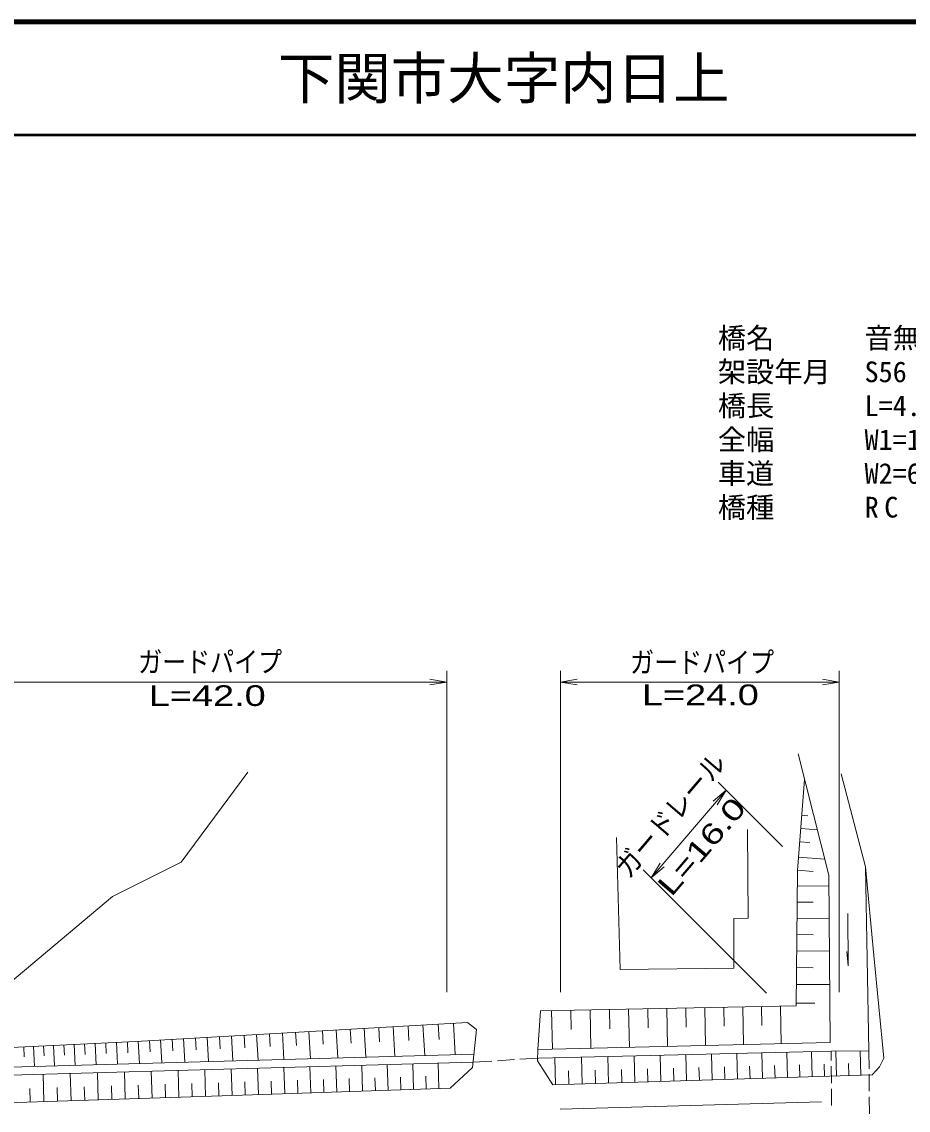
# Model space of a CAD drawing. Units: millimetres, scale not verified. Extents: x 40000 to 680000, y 20000 to 380000.
# Drawn here: x 382324 to 460871, y 283612 to 380000 of the extents above; entities that cross this region are included whole.
import ezdxf
from ezdxf.enums import TextEntityAlignment as Align

# ---------------------------------------------------------------- set-up
doc = ezdxf.new("R2010")
doc.units = ezdxf.units.MM
doc.header["$LTSCALE"] = 1000
for name, color, linetype, lineweight in [('M-STR-HTXT', 7, 'Continuous', 13), ('M-STR-STR1', 1, 'Continuous', 13), ('M-TTL', 2, 'Continuous', 140), ('M-TTL-LINE', 7, 'Continuous', 50), ('M-WORK', 1, 'Continuous', 13)]:
    doc.layers.add(name, color=color, linetype=linetype, lineweight=lineweight)
doc.layers.add('M-TTL-TXT', color=7, linetype='Continuous')
doc.styles.add('ＭＳ ゴシック', font='')
doc.styles.add('ＭＳ Ｐゴシック', font='')
doc.styles.get('ＭＳ ゴシック').set_extended_font_data('MS Gothic')
doc.styles.get('ＭＳ Ｐゴシック').set_extended_font_data('MS PGothic')

# ---------------------------------------------------------------- blocks, each defined once
blk = doc.blocks.new('open_arrow')
at = {"color": 0, "linetype": 'Continuous', "lineweight": -2}
blk.add_lwpolyline([(7.5, 1.25), (0, 0), (7.5, -1.25)], dxfattribs=at)

msp = doc.modelspace()

# ---------------------------------------------------------------- linework, layer by layer
at = {"layer": 'M-STR-HTXT'}
for p, q in [((419990, 294058), (419990, 322533)), ((430047, 294058), (430047, 322533)), ((454763, 294058), (454763, 322533)), ((377237, 321533), (419990, 321533)), ((430047, 321533), (454763, 321533)), ((449734, 306952), (444030, 312655)), ((438095, 304182), (444737, 311948)), ((448306, 293971), (437388, 304889))]:
    msp.add_line(p, q, dxfattribs=at)
at = {"layer": 'M-STR-STR1'}
for p, q in [((454036, 288844), (457388, 288876)), ((454042, 288017), (454036, 288844)), ((457401, 287292), (457388, 288876)), ((454059, 286017), (454047, 287517)), ((457418, 285293), (457405, 286792)), ((454076, 284017), (454063, 285517)), ((457434, 283293), (457422, 284793))]:
    msp.add_line(p, q, dxfattribs=at)
at = {"layer": 'M-TTL'}
msp.add_line((680000, 380000), (40000, 380000), dxfattribs=at)
at = {"layer": 'M-TTL-LINE'}
msp.add_line((40000, 370000), (680000, 370000), dxfattribs=at)
at = {"layer": 'M-WORK'}
for p, q in [((451438, 309732), (451978, 309688)), ((451343, 308548), (452822, 308429)), ((451250, 307391), (452148, 307320)), ((451142, 306031), (453475, 305844)), ((451049, 304875), (452447, 304763)), ((457388, 288876), (457096, 305158)), ((451034, 303472), (453839, 303448)), ((451022, 302045), (452449, 302033)), ((451009, 300618), (453863, 300594)), ((450997, 299166), (452449, 299154)), ((450984, 297714), (453888, 297689)), ((450972, 296237), (452449, 296224)), ((450959, 294760), (453914, 294734)), ((450945, 293100), (452605, 293085)), ((429273, 292433), (429338, 289014)), ((430983, 292465), (431015, 290756)), ((432693, 292498), (432757, 289095)), ((434394, 292530), (434426, 290829)), ((436095, 292562), (436159, 289177)), ((437788, 292594), (437820, 290901)), ((439481, 292626), (439545, 289257)), ((441165, 292658), (441197, 290974)), ((442850, 292690), (442913, 289338)), ((444526, 292722), (444558, 291046)), ((446202, 292754), (446266, 289418)), ((447870, 292785), (447902, 291117)), ((449538, 292817), (449601, 289497)), ((416551, 291093), (416627, 289775)), ((417869, 291169), (418024, 288456)), ((419225, 291247), (419303, 289890)), ((420581, 291324), (420741, 288533)), ((399835, 290135), (399897, 289057)), ((400913, 290197), (401041, 287978)), ((402023, 290261), (402086, 289151)), ((403132, 290324), (403263, 288041)), ((404274, 290390), (404339, 289248)), ((405415, 290455), (405550, 288105)), ((406590, 290523), (406658, 289348)), ((407765, 290590), (407904, 288172)), ((408974, 290659), (409044, 289450)), ((410183, 290728), (410326, 288240)), ((411428, 290800), (411499, 289555)), ((412672, 290871), (412819, 288310)), ((413953, 290944), (414026, 289664)), ((415233, 291018), (415384, 288382)), ((382496, 289220), (382539, 288349)), ((383367, 289263), (383455, 287484)), ((384256, 289307), (384300, 288417)), ((385146, 289351), (385236, 287534)), ((386054, 289396), (386099, 288487)), ((386963, 289441), (387054, 287585)), ((387890, 289486), (387936, 288559)), ((388818, 289532), (388912, 287637)), ((389766, 289579), (389813, 288632)), ((390713, 289626), (390809, 287691)), ((391681, 289674), (391729, 288706)), ((392649, 289724), (392762, 287746)), ((393638, 289780), (393695, 288791)), ((394627, 289837), (394744, 287801)), ((395645, 289895), (395703, 288877)), ((396663, 289954), (396783, 287859)), ((397710, 290014), (397770, 288966)), ((398757, 290074), (398881, 287918)), ((422391, 288579), (373623, 287207)), ((428129, 288226), (426469, 288124)), ((454036, 288844), (428129, 288226)), ((429623, 285875), (429550, 288257)), ((431985, 285948), (431913, 288310)), ((434327, 286020), (434255, 288362)), ((436649, 286092), (436577, 288413)), ((438951, 286163), (438880, 288465)), ((441234, 286233), (441163, 288515)), ((443497, 286303), (443427, 288566)), ((445740, 286372), (445671, 288615)), ((447965, 286440), (447896, 288665)), ((450171, 286508), (450103, 288714)), ((452358, 286575), (452290, 288762)), ((454526, 286642), (454459, 288811)), ((456676, 286708), (456610, 288858)), ((422314, 287868), (373448, 286493)), ((400960, 284914), (400884, 287265)), ((403300, 284991), (403220, 287331)), ((405626, 285071), (405547, 287397)), ((407938, 285150), (407859, 287462)), ((410236, 285229), (410157, 287526)), ((412520, 285307), (412442, 287591)), ((414790, 285385), (414712, 287655)), ((417046, 285462), (416968, 287718)), ((419288, 285539), (419211, 287781)), ((423974, 287970), (422314, 287868)), ((425970, 288093), (424473, 288001)), ((437800, 286127), (437765, 287278)), ((440092, 286198), (440057, 287339)), ((442365, 286268), (442330, 287399)), ((444618, 286337), (444584, 287459)), ((446853, 286406), (446818, 287518)), ((449068, 286474), (449034, 287577)), ((451264, 286542), (451231, 287635)), ((453442, 286609), (453408, 287693)), ((455601, 286675), (455568, 287750)), ((384293, 284375), (384215, 286796)), ((386704, 284453), (386626, 286864)), ((389105, 284531), (389027, 286932)), ((391496, 284608), (391418, 286999)), ((393877, 284685), (393800, 287066)), ((396248, 284762), (396171, 287133)), ((398609, 284838), (398532, 287199)), ((409087, 285189), (409048, 286338)), ((411378, 285268), (411339, 286410)), ((413655, 285346), (413616, 286481)), ((415918, 285423), (415879, 286551)), ((418167, 285501), (418128, 286622)), ((430804, 285912), (430768, 287093)), ((433156, 285984), (433120, 287155)), ((435488, 286056), (435452, 287217)), ((383082, 284336), (383043, 285547)), ((385498, 284414), (385459, 285620)), ((387904, 284492), (387866, 285693)), ((390300, 284570), (390262, 285765)), ((392686, 284647), (392648, 285837)), ((395062, 284724), (395024, 285909)), ((397428, 284800), (397390, 285981)), ((399784, 284876), (399746, 286052)), ((402130, 284952), (402092, 286122)), ((404463, 285031), (404424, 286194)), ((406782, 285110), (406743, 286266)), ((430037, 283706), (453199, 284359))]:
    msp.add_line(p, q, dxfattribs=at)
for points in [[(451116, 315183), (453830, 304439), (453958, 289601), (428051, 288983), (428274, 292414), (450942, 292844), (451046, 304833), (451692, 312904)], [(402341, 313552), (396455, 305576), (390378, 302535), (374014, 288800), (373167, 285345), (374574, 284061), (402773, 284973), (420287, 285573), (422263, 287401), (422631, 290770), (421821, 291395), (392434, 289711), (374014, 288800)], [(428051, 288983), (428026, 287973), (429392, 285868), (457675, 286739), (458338, 287457), (458706, 288212), (457823, 297322), (457096, 305158), (454933, 313413)], [(435034, 307775), (435347, 296070), (445414, 296180), (445414, 300597), (446684, 300616), (446620, 308481)], [(455513, 301030), (455547, 296395), (455425, 297680)]]:
    msp.add_lwpolyline(points, dxfattribs=at)

# ---------------------------------------------------------------- block references
at = {"layer": 'M-STR-HTXT', "xscale": 200, "yscale": 200}
for p, rotation in [((419990, 321533), 180), ((454763, 321533), 180), ((444737, 311948), 229.5), ((438095, 304182), 49.5)]:
    msp.add_blockref('open_arrow', p, dxfattribs=dict(at, rotation=rotation))
msp.add_blockref('open_arrow', (430047, 321533), dxfattribs=at)

# ---------------------------------------------------------------- texts
at = {"layer": 'M-STR-HTXT', "style": 'ＭＳ ゴシック'}
for s, p in [('橋名', (444000, 352000)), ('音無大橋', (457000, 352000)), ('架設年月', (444000, 349000)), ('S56', (457000, 349000)), ('橋長', (444000, 346000)), ('L=4.4', (457000, 346000)), ('全幅', (444000, 343000)), ('W1=11.5', (457000, 343000)), ('車道', (444000, 340000)), ('W2=6.0', (457000, 340000)), ('橋種', (444000, 337000))]:
    msp.add_text(s, height=1833, dxfattribs=at).set_placement(p, align=Align.MIDDLE_LEFT)
at = {"layer": 'M-STR-HTXT', "style": 'ＭＳ Ｐゴシック'}
for s, width, p in [('ガードパイプ', 0.85, (399014, 321845)), ('ガードパイプ', 0.85, (442603, 321813)), ('L=42.0', 1.4, (398758, 318861)), ('L=24.0', 1.4, (442450, 318930))]:
    msp.add_text(s, height=1833, dxfattribs=dict(at, width=width)).set_placement(p, align=Align.BOTTOM_CENTER)
for s, width, p in [('ガードレール', 0.9, (440910, 308812)), ('L=16.0', 1.4, (443674, 306017))]:
    msp.add_text(s, height=1833, rotation=49.461, dxfattribs=dict(at, width=width)).set_placement(p, align=Align.BOTTOM_CENTER)
at = {"layer": 'M-STR-HTXT', "insert": (457000, 337000), "char_height": 1833, "attachment_point": 4, "style": 'ＭＳ ゴシック'}
msp.add_mtext('\\T1.4;RC', dxfattribs=at)
at = {"layer": 'M-TTL-TXT', "style": 'ＭＳ ゴシック'}
msp.add_text('下関市大字内日上', height=3666, dxfattribs=at).set_placement((405024, 375000), align=Align.MIDDLE_LEFT)

doc.saveas('drawing.dxf')
